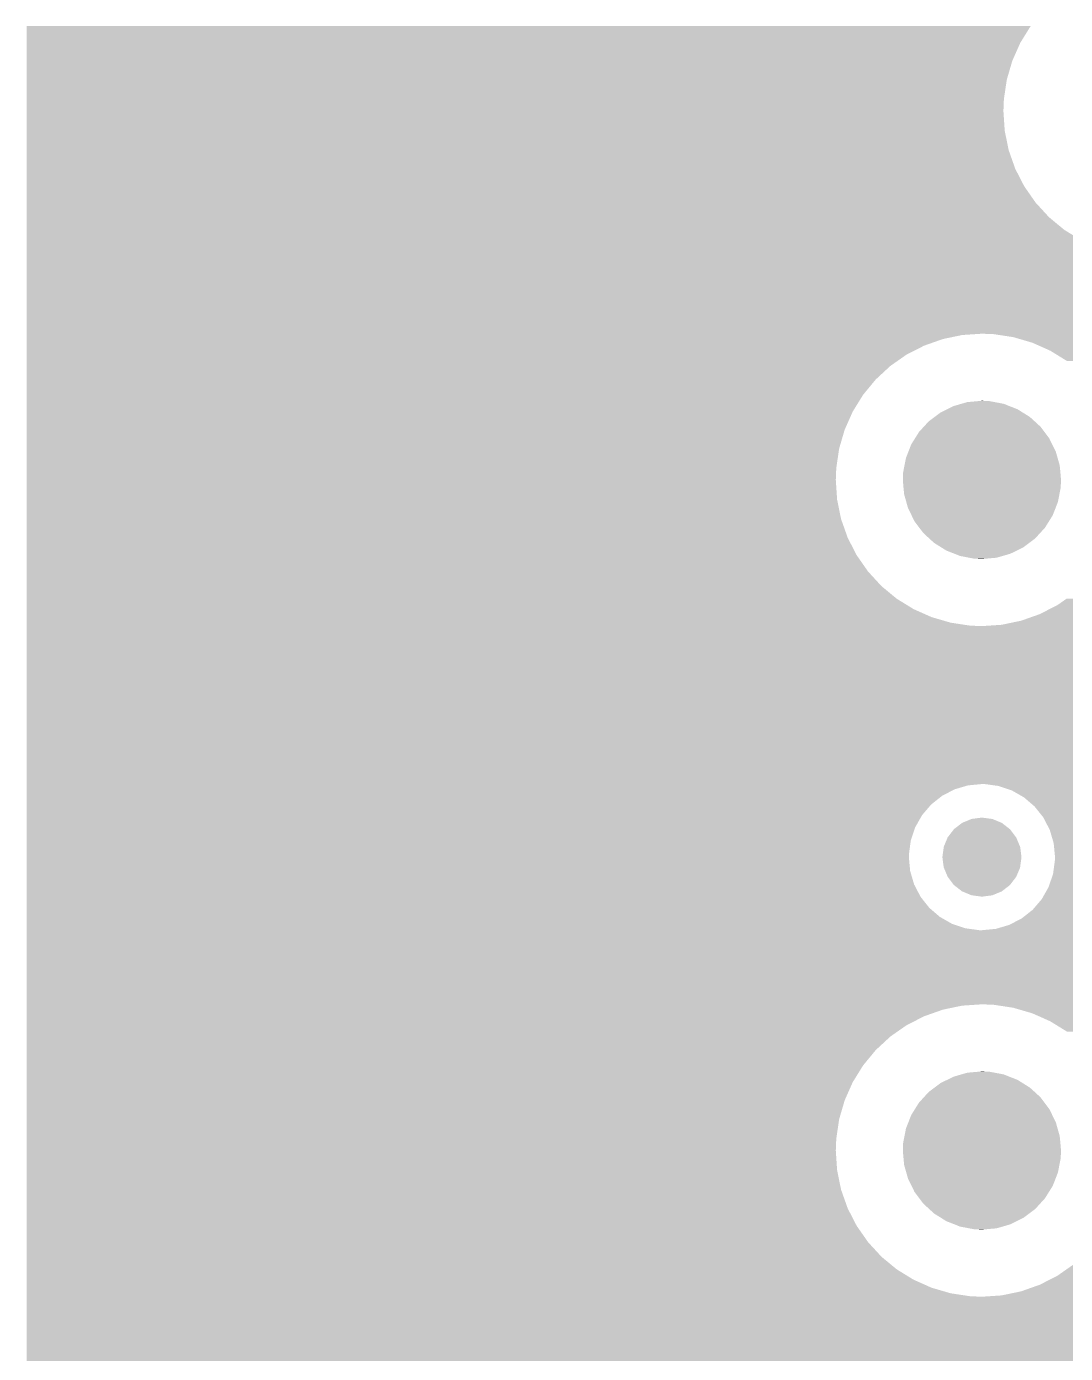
# Model space of a CAD drawing. Extents: x 295 to 953, y 10 to 290.
# Drawn here: x 720.94 to 736.68, y 209.8 to 229.9 of the extents above; entities that cross this region are included whole.
import ezdxf

# ---------------------------------------------------------------- set-up
doc = ezdxf.new("R2010")
doc.units = 0
doc.header["$LTSCALE"] = 5
doc.header["$MEASUREMENT"] = 0
doc.layers.add('FROMC1', color=7, linetype='CONTINUOUS')

msp = doc.modelspace()

# ---------------------------------------------------------------- linework, layer by layer
at = {"layer": 'FROMC1'}
for points in [[(720.94, 229.659), (720.94, 229.914), (736, 229.659), (736.158, 229.914)], [(720.94, 229.385), (720.94, 229.659), (735.878, 229.385), (736, 229.659)], [(720.94, 229.098), (720.94, 229.385), (735.794, 229.098), (735.878, 229.385)], [(720.94, 228.801), (720.94, 229.098), (735.75, 228.801), (735.794, 229.098)], [(720.94, 228.623), (720.94, 228.801), (735.743, 228.623), (735.75, 228.801)], [(720.94, 228.324), (720.94, 228.623), (735.763, 228.324), (735.743, 228.623)], [(720.94, 228.03), (720.94, 228.324), (735.823, 228.03), (735.763, 228.324)], [(720.94, 227.747), (720.94, 228.03), (735.923, 227.747), (735.823, 228.03)], [(720.94, 227.481), (720.94, 227.747), (736.06, 227.481), (735.923, 227.747)], [(720.94, 227.235), (720.94, 227.481), (736.232, 227.235), (736.06, 227.481)], [(720.94, 227.014), (720.94, 227.235), (736.435, 227.014), (736.232, 227.235)], [(720.94, 226.823), (720.94, 227.014), (736.666, 226.823), (736.435, 227.014)], [(720.94, 226.666), (720.94, 226.823), (736.921, 226.666), (736.666, 226.823)], [(720.94, 226.544), (720.94, 226.666), (737.195, 226.544), (736.921, 226.666)], [(720.94, 226.46), (720.94, 226.544), (737.483, 226.46), (737.195, 226.544)], [(720.94, 226.415), (720.94, 226.46), (737.779, 226.415), (737.483, 226.46)], [(720.94, 226.408), (720.94, 226.415), (737.958, 226.408), (737.779, 226.415)], [(720.94, 226.402), (720.94, 226.408), (757.27, 226.402), (757.29, 226.408)], [(720.94, 226.305), (720.94, 226.402), (757.104, 226.305), (757.27, 226.402)], [(720.94, 226.175), (720.94, 226.305), (756.963, 226.175), (757.104, 226.305)], [(720.94, 226.019), (720.94, 226.175), (756.852, 226.019), (756.963, 226.175)], [(720.94, 225.843), (720.94, 226.019), (756.776, 225.843), (756.852, 226.019)], [(720.94, 225.655), (720.94, 225.843), (756.739, 225.655), (756.776, 225.843)], [(720.94, 225.575), (720.94, 225.655), (756.736, 225.575), (756.739, 225.655)], [(720.94, 225.384), (720.94, 225.575), (756.756, 225.384), (756.736, 225.575)], [(720.94, 225.25), (720.94, 225.384), (756.8, 225.25), (756.756, 225.384)], [(720.94, 225.23), (720.94, 225.25), (735.118, 225.23), (735.418, 225.25)], [(720.94, 225.169), (720.94, 225.23), (734.825, 225.169), (735.118, 225.23)], [(720.94, 225.069), (720.94, 225.169), (734.542, 225.069), (734.825, 225.169)], [(735.596, 225.243), (735.418, 225.25), (756.803, 225.243), (756.8, 225.25)], [(735.866, 225.202), (735.596, 225.243), (756.816, 225.202), (756.803, 225.243)], [(735.892, 225.198), (735.866, 225.202), (756.818, 225.198), (756.816, 225.202)], [(736.18, 225.114), (735.892, 225.198), (756.867, 225.114), (756.818, 225.198)], [(720.94, 224.933), (720.94, 225.069), (734.275, 224.933), (734.542, 225.069)], [(736.354, 225.037), (736.18, 225.114), (756.913, 225.037), (756.867, 225.114)], [(736.454, 224.992), (736.354, 225.037), (756.953, 224.992), (756.913, 225.037)], [(736.611, 224.895), (736.454, 224.992), (757.042, 224.895), (756.953, 224.992)], [(720.94, 224.761), (720.94, 224.933), (734.029, 224.761), (734.275, 224.933)], [(720.94, 224.557), (720.94, 224.761), (733.809, 224.557), (734.029, 224.761)], [(736.709, 224.835), (736.611, 224.895), (757.128, 224.835), (757.042, 224.895)], [(720.94, 224.326), (720.94, 224.557), (733.618, 224.326), (733.809, 224.557)], [(720.94, 224.071), (720.94, 224.326), (733.46, 224.071), (733.618, 224.326)], [(734.891, 224.106), (734.986, 224.153), (735.956, 224.106), (735.835, 224.153)], [(734.986, 224.153), (735.103, 224.187), (735.835, 224.153), (735.751, 224.187)], [(735.103, 224.187), (735.198, 224.214), (735.751, 224.187), (735.61, 224.214)], [(735.198, 224.214), (735.356, 224.228), (735.61, 224.214), (735.534, 224.228)], [(735.356, 224.228), (735.418, 224.234), (735.534, 224.228), (735.418, 224.234)], [(720.94, 223.797), (720.94, 224.071), (733.338, 223.797), (733.46, 224.071)], [(734.612, 223.923), (734.701, 223.989), (736.216, 223.923), (736.143, 223.989)], [(734.701, 223.989), (734.788, 224.055), (736.143, 223.989), (736.037, 224.055)], [(734.788, 224.055), (734.891, 224.106), (736.037, 224.055), (735.956, 224.106)], [(720.94, 223.51), (720.94, 223.797), (733.254, 223.51), (733.338, 223.797)], [(734.403, 223.664), (734.463, 223.76), (736.438, 223.664), (736.366, 223.76)], [(734.463, 223.76), (734.536, 223.84), (736.366, 223.76), (736.306, 223.84)], [(734.536, 223.84), (734.612, 223.923), (736.306, 223.84), (736.216, 223.923)], [(734.305, 223.467), (734.346, 223.573), (736.536, 223.467), (736.483, 223.573)], [(734.346, 223.573), (734.403, 223.664), (736.483, 223.573), (736.438, 223.664)], [(720.94, 223.213), (720.94, 223.51), (733.21, 223.213), (733.254, 223.51)], [(734.244, 223.255), (734.266, 223.368), (736.596, 223.255), (736.564, 223.368)], [(734.266, 223.368), (734.305, 223.467), (736.564, 223.368), (736.536, 223.467)], [(720.94, 223.035), (720.94, 223.213), (733.203, 223.035), (733.21, 223.213)], [(734.219, 223.035), (734.224, 223.152), (736.616, 223.035), (736.606, 223.152)], [(734.224, 223.152), (734.244, 223.255), (736.606, 223.152), (736.596, 223.255)], [(720.94, 222.736), (720.94, 223.035), (733.223, 222.736), (733.203, 223.035)], [(734.229, 222.918), (734.219, 223.035), (736.611, 222.918), (736.616, 223.035)], [(734.239, 222.815), (734.229, 222.918), (736.591, 222.815), (736.611, 222.918)], [(734.271, 222.702), (734.239, 222.815), (736.569, 222.702), (736.591, 222.815)], [(720.94, 222.442), (720.94, 222.736), (733.283, 222.442), (733.223, 222.736)], [(734.299, 222.603), (734.271, 222.702), (736.531, 222.603), (736.569, 222.702)], [(734.352, 222.497), (734.299, 222.603), (736.489, 222.497), (736.531, 222.603)], [(720.94, 222.159), (720.94, 222.442), (733.383, 222.159), (733.283, 222.442)], [(734.397, 222.406), (734.352, 222.497), (736.432, 222.406), (736.489, 222.497)], [(734.469, 222.31), (734.397, 222.406), (736.372, 222.31), (736.432, 222.406)], [(720.94, 221.893), (720.94, 222.159), (733.52, 221.893), (733.383, 222.159)], [(734.53, 222.23), (734.469, 222.31), (736.299, 222.23), (736.372, 222.31)], [(734.62, 222.147), (734.53, 222.23), (736.223, 222.147), (736.299, 222.23)], [(734.692, 222.081), (734.62, 222.147), (736.135, 222.081), (736.223, 222.147)], [(734.798, 222.015), (734.692, 222.081), (736.047, 222.015), (736.135, 222.081)], [(734.879, 221.964), (734.798, 222.015), (735.945, 221.964), (736.047, 222.015)], [(735, 221.917), (734.879, 221.964), (735.849, 221.917), (735.945, 221.964)], [(720.94, 221.647), (720.94, 221.893), (733.692, 221.647), (733.52, 221.893)], [(735.084, 221.883), (735, 221.917), (735.732, 221.883), (735.849, 221.917)], [(735.225, 221.856), (735.084, 221.883), (735.637, 221.856), (735.732, 221.883)], [(735.301, 221.842), (735.225, 221.856), (735.479, 221.842), (735.637, 221.856)], [(735.418, 221.836), (735.301, 221.842), (735.418, 221.836), (735.479, 221.842)], [(720.94, 221.426), (720.94, 221.647), (733.895, 221.426), (733.692, 221.647)], [(720.94, 221.235), (720.94, 221.426), (734.126, 221.235), (733.895, 221.426)], [(720.94, 221.078), (720.94, 221.235), (734.381, 221.078), (734.126, 221.235)], [(736.443, 221.078), (736.56, 221.137), (764.861, 221.078), (764.764, 221.137)], [(736.56, 221.137), (736.7, 221.235), (764.764, 221.137), (764.606, 221.235)], [(720.94, 220.956), (720.94, 221.078), (734.655, 220.956), (734.381, 221.078)], [(720.94, 220.872), (720.94, 220.956), (734.943, 220.872), (734.655, 220.956)], [(736.01, 220.901), (736.165, 220.956), (765.322, 220.901), (765.135, 220.956)], [(736.165, 220.956), (736.293, 221.001), (765.135, 220.956), (765.034, 221.001)], [(736.293, 221.001), (736.443, 221.078), (765.034, 221.001), (764.861, 221.078)], [(720.94, 220.827), (720.94, 220.872), (735.239, 220.827), (734.943, 220.872)], [(720.94, 220.82), (720.94, 220.827), (735.418, 220.82), (735.239, 220.827)], [(720.94, 218.427), (720.94, 220.82), (797.937, 218.427), (797.937, 220.82)], [(735.418, 220.82), (735.523, 220.827), (765.898, 220.82), (765.719, 220.827)], [(735.523, 220.827), (735.717, 220.84), (765.719, 220.827), (765.632, 220.84)], [(735.717, 220.84), (735.868, 220.872), (765.632, 220.84), (765.423, 220.872)], [(735.868, 220.872), (736.01, 220.901), (765.423, 220.872), (765.322, 220.901)], [(720.94, 218.407), (720.94, 218.427), (735.207, 218.407), (735.418, 218.427)], [(720.94, 218.347), (720.94, 218.407), (735.003, 218.347), (735.207, 218.407)], [(720.94, 218.249), (720.94, 218.347), (734.815, 218.249), (735.003, 218.347)], [(735.669, 218.398), (735.459, 218.427), (797.937, 218.398), (797.937, 218.427)], [(735.87, 218.331), (735.669, 218.398), (797.937, 218.331), (797.937, 218.398)], [(736.054, 218.226), (735.87, 218.331), (797.937, 218.226), (797.937, 218.331)], [(720.94, 218.118), (720.94, 218.249), (734.649, 218.118), (734.815, 218.249)], [(736.215, 218.088), (736.054, 218.226), (797.937, 218.088), (797.937, 218.226)], [(720.94, 217.957), (720.94, 218.118), (734.511, 217.957), (734.649, 218.118)], [(720.94, 217.773), (720.94, 217.957), (734.407, 217.773), (734.511, 217.957)], [(736.347, 217.922), (736.215, 218.088), (797.937, 217.922), (797.937, 218.088)], [(736.445, 217.734), (736.347, 217.922), (797.937, 217.734), (797.937, 217.922)], [(720.94, 217.572), (720.94, 217.773), (734.339, 217.572), (734.407, 217.773)], [(734.9, 217.622), (734.993, 217.742), (735.934, 217.622), (735.843, 217.742)], [(734.993, 217.742), (734.995, 217.745), (735.843, 217.742), (735.839, 217.745)], [(734.995, 217.745), (735.116, 217.838), (735.839, 217.745), (735.72, 217.838)], [(735.116, 217.838), (735.119, 217.84), (735.72, 217.838), (735.715, 217.84)], [(735.119, 217.84), (735.26, 217.898), (735.715, 217.84), (735.576, 217.898)], [(735.26, 217.898), (735.263, 217.899), (735.576, 217.898), (735.568, 217.899)], [(735.263, 217.899), (735.418, 217.919), (735.568, 217.899), (735.418, 217.919)], [(736.505, 217.531), (736.445, 217.734), (797.937, 217.531), (797.937, 217.734)], [(720.94, 217.362), (720.94, 217.572), (734.311, 217.362), (734.339, 217.572)], [(734.84, 217.479), (734.898, 217.618), (735.995, 217.479), (735.937, 217.618)], [(734.898, 217.618), (734.9, 217.622), (735.937, 217.618), (735.934, 217.622)], [(736.525, 217.32), (736.505, 217.531), (797.937, 217.32), (797.937, 217.531)], [(720.94, 217.32), (720.94, 217.362), (734.31, 217.32), (734.311, 217.362)], [(720.94, 217.109), (720.94, 217.32), (734.33, 217.109), (734.31, 217.32)], [(734.818, 217.32), (734.839, 217.474), (736.017, 217.32), (735.997, 217.474)], [(734.838, 217.166), (734.818, 217.32), (735.996, 217.166), (736.017, 217.32)], [(734.839, 217.474), (734.84, 217.479), (735.997, 217.474), (735.995, 217.479)], [(736.524, 217.278), (736.525, 217.32), (797.937, 217.278), (797.937, 217.32)], [(734.84, 217.161), (734.838, 217.166), (735.996, 217.161), (735.996, 217.166)], [(734.898, 217.022), (734.84, 217.161), (735.937, 217.022), (735.996, 217.161)], [(736.496, 217.068), (736.524, 217.278), (797.937, 217.068), (797.937, 217.278)], [(720.94, 216.906), (720.94, 217.109), (734.39, 216.906), (734.33, 217.109)], [(734.901, 217.018), (734.898, 217.022), (735.935, 217.018), (735.937, 217.022)], [(734.992, 216.898), (734.901, 217.018), (735.842, 216.898), (735.935, 217.018)], [(736.428, 216.867), (736.496, 217.068), (797.937, 216.867), (797.937, 217.068)], [(720.94, 216.718), (720.94, 216.906), (734.488, 216.718), (734.39, 216.906)], [(720.94, 216.552), (720.94, 216.718), (734.62, 216.552), (734.488, 216.718)], [(734.996, 216.895), (734.992, 216.898), (735.84, 216.895), (735.842, 216.898)], [(735.115, 216.802), (734.996, 216.895), (735.719, 216.802), (735.84, 216.895)], [(735.121, 216.8), (735.115, 216.802), (735.716, 216.8), (735.719, 216.802)], [(735.259, 216.742), (735.121, 216.8), (735.575, 216.742), (735.716, 216.8)], [(735.267, 216.741), (735.259, 216.742), (735.572, 216.741), (735.575, 216.742)], [(735.418, 216.721), (735.267, 216.741), (735.418, 216.721), (735.572, 216.741)], [(736.324, 216.683), (736.428, 216.867), (797.937, 216.683), (797.937, 216.867)], [(720.94, 216.414), (720.94, 216.552), (734.781, 216.414), (734.62, 216.552)], [(736.02, 216.391), (736.186, 216.522), (797.937, 216.391), (797.937, 216.522)], [(736.186, 216.522), (736.324, 216.683), (797.937, 216.522), (797.937, 216.683)], [(720.94, 216.309), (720.94, 216.414), (734.965, 216.309), (734.781, 216.414)], [(735.848, 216.302), (735.887, 216.322), (751.102, 216.302), (751.293, 216.322)], [(735.887, 216.322), (736.02, 216.391), (797.937, 216.322), (797.937, 216.391)], [(720.94, 216.242), (720.94, 216.309), (735.166, 216.242), (734.965, 216.309)], [(720.94, 216.213), (720.94, 216.242), (735.376, 216.213), (735.166, 216.242)], [(720.94, 216.145), (720.94, 216.213), (750.754, 216.145), (750.87, 216.213)], [(720.94, 216.213), (720.94, 216.213), (735.418, 216.213), (735.376, 216.213)], [(720.94, 216.015), (720.94, 216.145), (750.613, 216.015), (750.754, 216.145)], [(735.418, 216.213), (735.628, 216.233), (750.87, 216.213), (750.905, 216.233)], [(735.628, 216.233), (735.658, 216.242), (750.905, 216.233), (750.92, 216.242)], [(735.658, 216.242), (735.832, 216.293), (750.92, 216.242), (751.076, 216.293)], [(735.832, 216.293), (735.848, 216.302), (751.076, 216.293), (751.102, 216.302)], [(720.94, 215.859), (720.94, 216.015), (750.502, 215.859), (750.613, 216.015)], [(720.94, 215.683), (720.94, 215.859), (750.426, 215.683), (750.502, 215.859)], [(720.94, 215.495), (720.94, 215.683), (750.389, 215.495), (750.426, 215.683)], [(720.94, 215.415), (720.94, 215.495), (750.386, 215.415), (750.389, 215.495)], [(720.94, 215.224), (720.94, 215.415), (750.406, 215.224), (750.386, 215.415)], [(720.94, 215.09), (720.94, 215.224), (750.45, 215.09), (750.406, 215.224)], [(720.94, 215.07), (720.94, 215.09), (735.118, 215.07), (735.418, 215.09)], [(720.94, 215.009), (720.94, 215.07), (734.825, 215.009), (735.118, 215.07)], [(720.94, 214.909), (720.94, 215.009), (734.542, 214.909), (734.825, 215.009)], [(720.94, 214.773), (720.94, 214.909), (734.275, 214.773), (734.542, 214.909)], [(735.596, 215.083), (735.418, 215.09), (750.453, 215.083), (750.45, 215.09)], [(735.866, 215.042), (735.596, 215.083), (750.466, 215.042), (750.453, 215.083)], [(735.892, 215.038), (735.866, 215.042), (750.468, 215.038), (750.466, 215.042)], [(736.18, 214.954), (735.892, 215.038), (750.517, 214.954), (750.468, 215.038)], [(736.354, 214.877), (736.18, 214.954), (750.563, 214.877), (750.517, 214.954)], [(720.94, 214.601), (720.94, 214.773), (734.029, 214.601), (734.275, 214.773)], [(736.454, 214.832), (736.354, 214.877), (750.603, 214.832), (750.563, 214.877)], [(736.611, 214.735), (736.454, 214.832), (750.692, 214.735), (750.603, 214.832)], [(736.709, 214.675), (736.611, 214.735), (750.778, 214.675), (750.692, 214.735)], [(720.94, 214.397), (720.94, 214.601), (733.809, 214.397), (734.029, 214.601)], [(720.94, 214.166), (720.94, 214.397), (733.618, 214.166), (733.809, 214.397)], [(720.94, 213.911), (720.94, 214.166), (733.46, 213.911), (733.618, 214.166)], [(720.94, 213.637), (720.94, 213.911), (733.338, 213.637), (733.46, 213.911)], [(734.788, 213.895), (734.891, 213.946), (736.037, 213.895), (735.956, 213.946)], [(734.891, 213.946), (734.986, 213.993), (735.956, 213.946), (735.835, 213.993)], [(734.986, 213.993), (735.103, 214.027), (735.835, 213.993), (735.751, 214.027)], [(735.103, 214.027), (735.198, 214.054), (735.751, 214.027), (735.61, 214.054)], [(735.198, 214.054), (735.356, 214.068), (735.61, 214.054), (735.534, 214.068)], [(735.356, 214.068), (735.418, 214.074), (735.534, 214.068), (735.418, 214.074)], [(734.536, 213.68), (734.612, 213.763), (736.306, 213.68), (736.216, 213.763)], [(734.612, 213.763), (734.701, 213.829), (736.216, 213.763), (736.143, 213.829)], [(734.701, 213.829), (734.788, 213.895), (736.143, 213.829), (736.037, 213.895)], [(720.94, 213.35), (720.94, 213.637), (733.254, 213.35), (733.338, 213.637)], [(734.346, 213.413), (734.403, 213.504), (736.483, 213.413), (736.438, 213.504)], [(734.403, 213.504), (734.463, 213.6), (736.438, 213.504), (736.366, 213.6)], [(734.463, 213.6), (734.536, 213.68), (736.366, 213.6), (736.306, 213.68)], [(720.94, 213.053), (720.94, 213.35), (733.21, 213.053), (733.254, 213.35)], [(734.266, 213.208), (734.305, 213.307), (736.564, 213.208), (736.536, 213.307)], [(734.305, 213.307), (734.346, 213.413), (736.536, 213.307), (736.483, 213.413)], [(734.244, 213.095), (734.266, 213.208), (736.596, 213.095), (736.564, 213.208)], [(720.94, 212.875), (720.94, 213.053), (733.203, 212.875), (733.21, 213.053)], [(734.219, 212.875), (734.224, 212.992), (736.616, 212.875), (736.606, 212.992)], [(734.224, 212.992), (734.244, 213.095), (736.606, 212.992), (736.596, 213.095)], [(720.94, 212.576), (720.94, 212.875), (733.223, 212.576), (733.203, 212.875)], [(734.229, 212.758), (734.219, 212.875), (736.611, 212.758), (736.616, 212.875)], [(734.239, 212.655), (734.229, 212.758), (736.591, 212.655), (736.611, 212.758)], [(720.94, 212.282), (720.94, 212.576), (733.283, 212.282), (733.223, 212.576)], [(734.271, 212.542), (734.239, 212.655), (736.569, 212.542), (736.591, 212.655)], [(734.299, 212.443), (734.271, 212.542), (736.531, 212.443), (736.569, 212.542)], [(734.352, 212.337), (734.299, 212.443), (736.489, 212.337), (736.531, 212.443)], [(734.397, 212.246), (734.352, 212.337), (736.432, 212.246), (736.489, 212.337)], [(720.94, 211.999), (720.94, 212.282), (733.383, 211.999), (733.283, 212.282)], [(734.469, 212.15), (734.397, 212.246), (736.372, 212.15), (736.432, 212.246)], [(734.53, 212.07), (734.469, 212.15), (736.299, 212.07), (736.372, 212.15)], [(720.94, 211.733), (720.94, 211.999), (733.52, 211.733), (733.383, 211.999)], [(734.62, 211.987), (734.53, 212.07), (736.223, 211.987), (736.299, 212.07)], [(734.692, 211.921), (734.62, 211.987), (736.135, 211.921), (736.223, 211.987)], [(734.798, 211.855), (734.692, 211.921), (736.047, 211.855), (736.135, 211.921)], [(720.94, 211.487), (720.94, 211.733), (733.692, 211.487), (733.52, 211.733)], [(734.879, 211.804), (734.798, 211.855), (735.945, 211.804), (736.047, 211.855)], [(735, 211.757), (734.879, 211.804), (735.849, 211.757), (735.945, 211.804)], [(735.084, 211.723), (735, 211.757), (735.732, 211.723), (735.849, 211.757)], [(735.225, 211.696), (735.084, 211.723), (735.637, 211.696), (735.732, 211.723)], [(735.301, 211.682), (735.225, 211.696), (735.479, 211.682), (735.637, 211.696)], [(735.418, 211.676), (735.301, 211.682), (735.418, 211.676), (735.479, 211.682)], [(720.94, 211.266), (720.94, 211.487), (733.895, 211.266), (733.692, 211.487)], [(720.94, 211.075), (720.94, 211.266), (734.126, 211.075), (733.895, 211.266)], [(736.56, 210.977), (736.806, 211.149), (797.937, 210.977), (797.937, 211.149)], [(720.94, 210.918), (720.94, 211.075), (734.381, 210.918), (734.126, 211.075)], [(720.94, 210.796), (720.94, 210.918), (734.655, 210.796), (734.381, 210.918)], [(736.293, 210.841), (736.56, 210.977), (797.937, 210.841), (797.937, 210.977)], [(720.94, 210.712), (720.94, 210.796), (734.943, 210.712), (734.655, 210.796)], [(720.94, 210.667), (720.94, 210.712), (735.239, 210.667), (734.943, 210.712)], [(735.717, 210.68), (736.01, 210.741), (797.937, 210.68), (797.937, 210.741)], [(736.01, 210.741), (736.293, 210.841), (797.937, 210.741), (797.937, 210.841)], [(720.94, 210.66), (720.94, 210.667), (735.418, 210.66), (735.239, 210.667)], [(720.94, 209.537), (720.94, 210.66), (797.937, 209.537), (797.937, 210.66)], [(735.418, 210.66), (735.717, 210.68), (797.937, 210.66), (797.937, 210.68)]]:
    msp.add_solid(points, dxfattribs=at)

doc.saveas('drawing.dxf')
